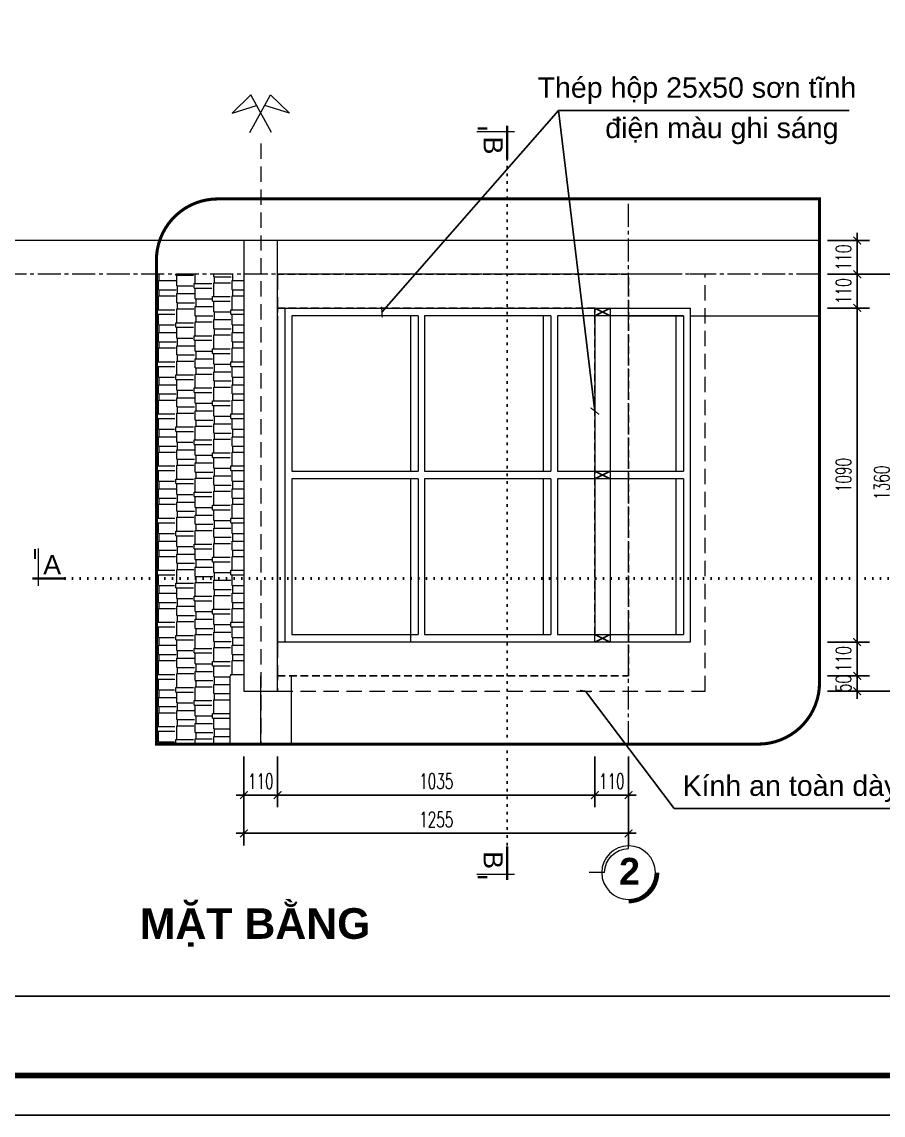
# Model space of a CAD drawing. Header units: millimetres. Extents: x -229618 to 2906, y -178063 to 96806.
# Drawn here: x -99379 to -96569, y -56426 to -52859 of the extents above; entities that cross this region are included whole.
import ezdxf
from ezdxf.enums import TextEntityAlignment as Align

# ---------------------------------------------------------------- set-up
doc = ezdxf.new("R2010")
doc.units = ezdxf.units.MM
doc.header["$LTSCALE"] = 200
doc.header["$MEASUREMENT"] = 0
doc.header["$PDMODE"] = 3
doc.header["$PDSIZE"] = 50
for name, pattern in [('CENTER2', [1.125, 0.75, -0.125, 0.125, -0.125]), ('DASHED2', [0.375, 0.25, -0.125]), ('DOT2', [0.125, 0, -0.125]), ('HIDDEN2', [0.1875, 0.125, -0.0625])]:
    doc.linetypes.add(name, pattern=pattern)
doc.layers.get('0').update_dxf_attribs({"color": 95, "linetype": 'CONTINUOUS'})
doc.layers.get('DEFPOINTS').update_dxf_attribs({"linetype": 'CONTINUOUS'})
for name, color, linetype in [('CUA', 145, 'CONTINUOUS'), ('DIM', 251, 'CONTINUOUS'), ('KHUNGTEN', 7, 'CONTINUOUS'), ('TEXT', 33, 'CONTINUOUS'), ('VAT-LIEU', 251, 'CONTINUOUS')]:
    doc.layers.add(name, color=color, linetype=linetype)
for name, color, linetype, lineweight in [('hatch', 250, 'CONTINUOUS', 5), ('KH cat', 2, 'HIDDEN2', 50), ('khuat', 8, 'DASHED2', 15), ('nho', 252, 'CONTINUOUS', 15), ('thay', 7, 'CONTINUOUS', 18), ('tim', 18, 'CENTER2', 9)]:
    doc.layers.add(name, color=color, linetype=linetype, lineweight=lineweight)
doc.layers.add('in', color=203, linetype='CONTINUOUS', lineweight=5, plot=False)
doc.styles.add('Aria H B iso', font='Vharialb_0.ttf')
doc.styles.add('Aria H iso', font='Vharial_0.ttf')
doc.styles.add('Arial iso', font='vnarial_0.ttf')
doc.styles.add('Scale', font='vnsimli.shx', dxfattribs={"width": 0.65, "bigfont": 'bigfont.shx'})
doc.dimstyles.new('Scale', dxfattribs={"dimscale": 75, "dimtxt": 2, "dimasz": 1, "dimexe": 1.6, "dimexo": 0, "dimgap": 0.8, "dimtad": 1, "dimdec": 0, "dimzin": 0, "dimdsep": 46, "dimtxsty": 'Scale', "dimblk": 'ARCHTICK', "dimcen": 0.1, "dimdle": 1, "dimclrd": 256, "dimclre": 256, "dimclrt": 3, "dimadec": 0, "dimazin": 0, "dimtfac": 1, "dimtdec": 0, "dimtix": 1, "dimtmove": 2, "dimatfit": 3, "dimldrblk": 'ARCHTICK', "dimfxl": 0, "dimtolj": 1, "dimtzin": 0, "dimarcsym": 0})

# ---------------------------------------------------------------- blocks, each defined once
blk = doc.blocks.new('KhungA3')
at = {"layer": 'DEFPOINTS', "color": 8}
blk.add_lwpolyline([(-3.74, 3.81), (416.31, 3.81), (416.31, 300.81), (-3.74, 300.81)], close=True, dxfattribs=at)
at = {"layer": 'KHUNGTEN', "color": 4, "const_width": 0.724}
blk.add_lwpolyline([(7.54, 8.99), (411.13, 8.99), (411.13, 295.64), (7.54, 295.64)], close=True, dxfattribs=at)
blk = doc.blocks.new('cactn')
at = {"layer": 'thay', "ltscale": 600}
blk.add_line((-9225, 9972), (-9225, -2458), dxfattribs=at)
at = {"layer": 'thay', "ltscale": 600, "const_width": 762}
for points in [[(-10263, 9771), (-10263, 6486)], [(0, 0), (-11114, 0)]]:
    blk.add_lwpolyline(points, dxfattribs=at)
at = {"layer": 'TEXT', "style": 'Aria H iso'}
blk.add_attdef('A', text='', height=6350, dxfattribs=at).set_placement((-4573, 4581), align=Align.MIDDLE_CENTER)
blk = doc.blocks.new('_ArchTick')
at = {"color": 0, "linetype": 'ByBlock', "const_width": 0.15}
blk.add_lwpolyline([(-0.5, -0.5), (0.5, 0.5)], dxfattribs=at)
blk = doc.blocks.new('*D1397')
at = {"layer": 'DEFPOINTS', "color": 0}
for p in [(-97509.8, -55255.9), (-97399.8, -55255.9), (-97509.8, -55381.1)]:
    blk.add_point(p, dxfattribs=at)
at = {"layer": 'DIM', "lineweight": -2}
for p, q in [((-97509.8, -55255.9), (-97509.8, -55421.1)), ((-97399.8, -55255.9), (-97399.8, -55421.1)), ((-97509.8, -55381.1), (-97534.8, -55381.1)), ((-97399.8, -55381.1), (-97509.8, -55381.1)), ((-97399.8, -55381.1), (-97374.8, -55381.1))]:
    blk.add_line(p, q, dxfattribs=at)
at = {"layer": 'DIM', "lineweight": -2, "xscale": 25, "yscale": 25, "zscale": 25}
blk.add_blockref('_ArchTick', (-97509.8, -55381.1), dxfattribs=at)
at = {"layer": 'DIM', "lineweight": -2, "xscale": 25, "yscale": 25, "zscale": 25, "rotation": 180}
blk.add_blockref('_ArchTick', (-97399.8, -55381.1), dxfattribs=at)
at = {"layer": 'DIM', "color": 3, "insert": (-97454.8, -55336.1), "char_height": 50, "attachment_point": 5, "style": 'Scale'}
blk.add_mtext('\\A1;110', dxfattribs=at)
blk = doc.blocks.new('*D1398')
at = {"layer": 'DEFPOINTS', "color": 0}
for p in [(-98544.8, -55255.9), (-97509.8, -55255.9), (-98544.8, -55381.1)]:
    blk.add_point(p, dxfattribs=at)
at = {"layer": 'DIM', "lineweight": -2}
for p, q in [((-98544.8, -55255.9), (-98544.8, -55421.1)), ((-97509.8, -55255.9), (-97509.8, -55421.1)), ((-97484.8, -55381.1), (-98569.8, -55381.1))]:
    blk.add_line(p, q, dxfattribs=at)
at = {"layer": 'DIM', "lineweight": -2, "xscale": 25, "yscale": 25, "zscale": 25, "rotation": 180}
blk.add_blockref('_ArchTick', (-98544.8, -55381.1), dxfattribs=at)
at = {"layer": 'DIM', "lineweight": -2, "xscale": 25, "yscale": 25, "zscale": 25}
blk.add_blockref('_ArchTick', (-97509.8, -55381.1), dxfattribs=at)
at = {"layer": 'DIM', "color": 3, "insert": (-98027.3, -55336.1), "char_height": 50, "attachment_point": 5, "style": 'Scale'}
blk.add_mtext('\\A1;1035', dxfattribs=at)
blk = doc.blocks.new('*D1399')
at = {"layer": 'DEFPOINTS', "color": 0}
for p in [(-98654.8, -55255.9), (-97399.8, -55255.9), (-98654.8, -55506.1)]:
    blk.add_point(p, dxfattribs=at)
at = {"layer": 'DIM', "lineweight": -2}
for p, q in [((-98654.8, -55255.9), (-98654.8, -55546.1)), ((-97399.8, -55255.9), (-97399.8, -55546.1)), ((-97374.8, -55506.1), (-98679.8, -55506.1))]:
    blk.add_line(p, q, dxfattribs=at)
at = {"layer": 'DIM', "lineweight": -2, "xscale": 25, "yscale": 25, "zscale": 25, "rotation": 180}
blk.add_blockref('_ArchTick', (-98654.8, -55506.1), dxfattribs=at)
at = {"layer": 'DIM', "lineweight": -2, "xscale": 25, "yscale": 25, "zscale": 25}
blk.add_blockref('_ArchTick', (-97399.8, -55506.1), dxfattribs=at)
at = {"layer": 'DIM', "color": 3, "insert": (-98027.3, -55461.1), "char_height": 50, "attachment_point": 5, "style": 'Scale'}
blk.add_mtext('\\A1;1255', dxfattribs=at)
blk = doc.blocks.new('*U868')
at = {"layer": 'thay', "ltscale": 600}
for p, q in [((0, -434.9), (0, -384.9)), ((78.3, -513.2), (128.3, -513.2))]:
    blk.add_line(p, q, dxfattribs=at)
at = {"layer": 'thay', "ltscale": 600, "const_width": 12.5}
blk.add_lwpolyline([(-93.8, -513.2, 0.414214), (0, -607, 0.414214)], format="xyb", dxfattribs=at)
at = {"layer": 'thay', "ltscale": 600}
blk.add_circle((0, -513.2), 87.5, dxfattribs=at)
blk.add_arc((0, -513.2), 78.3, 0, 90, dxfattribs=at)
at = {"layer": 'TEXT', "linetype": 'Continuous', "style": 'Aria H B iso'}
blk.add_attdef('A', text='', height=87.5, dxfattribs=at).set_placement((0, -552.6), align=Align.CENTER)
blk = doc.blocks.new('*D1400')
at = {"layer": 'DEFPOINTS', "color": 0}
for p in [(-96750.9, -53572.3), (-96750.9, -53682.3), (-96654, -53682.3)]:
    blk.add_point(p, dxfattribs=at)
at = {"layer": 'DIM', "lineweight": -2}
for p, q in [((-96750.9, -53572.3), (-96614, -53572.3)), ((-96654, -53572.3), (-96654, -53547.3)), ((-96654, -53572.3), (-96654, -53682.3)), ((-96750.9, -53682.3), (-96614, -53682.3)), ((-96654, -53682.3), (-96654, -53707.3))]:
    blk.add_line(p, q, dxfattribs=at)
at = {"layer": 'DIM', "lineweight": -2, "xscale": 25, "yscale": 25, "zscale": 25}
for p, rotation in [((-96654, -53572.3), 270), ((-96654, -53682.3), 90)]:
    blk.add_blockref('_ArchTick', p, dxfattribs=dict(at, rotation=rotation))
at = {"layer": 'DIM', "color": 3, "insert": (-96699, -53627.3), "char_height": 50, "attachment_point": 5, "rotation": 90, "style": 'Scale'}
blk.add_mtext('\\A1;110', dxfattribs=at)
blk = doc.blocks.new('*D1401')
at = {"layer": 'DEFPOINTS', "color": 0}
for p in [(-96750.9, -53682.3), (-96750.9, -53792.3), (-96654, -53792.3)]:
    blk.add_point(p, dxfattribs=at)
at = {"layer": 'DIM', "lineweight": -2}
for p, q in [((-96654, -53682.3), (-96654, -53657.3)), ((-96750.9, -53682.3), (-96614, -53682.3)), ((-96654, -53682.3), (-96654, -53792.3)), ((-96750.9, -53792.3), (-96614, -53792.3)), ((-96654, -53792.3), (-96654, -53817.3))]:
    blk.add_line(p, q, dxfattribs=at)
at = {"layer": 'DIM', "lineweight": -2, "xscale": 25, "yscale": 25, "zscale": 25}
for p, rotation in [((-96654, -53682.3), 270), ((-96654, -53792.3), 90)]:
    blk.add_blockref('_ArchTick', p, dxfattribs=dict(at, rotation=rotation))
at = {"layer": 'DIM', "color": 3, "insert": (-96699, -53737.3), "char_height": 50, "attachment_point": 5, "rotation": 90, "style": 'Scale'}
blk.add_mtext('\\A1;110', dxfattribs=at)
blk = doc.blocks.new('*D1402')
at = {"layer": 'DEFPOINTS', "color": 0}
for p in [(-96750.9, -53792.3), (-96750.9, -54882.3), (-96654, -54882.3)]:
    blk.add_point(p, dxfattribs=at)
at = {"layer": 'DIM', "lineweight": -2}
for p, q in [((-96654, -53767.3), (-96654, -54907.3)), ((-96750.9, -53792.3), (-96614, -53792.3)), ((-96750.9, -54882.3), (-96614, -54882.3))]:
    blk.add_line(p, q, dxfattribs=at)
at = {"layer": 'DIM', "lineweight": -2, "xscale": 25, "yscale": 25, "zscale": 25}
for p, rotation in [((-96654, -53792.3), 90), ((-96654, -54882.3), 270)]:
    blk.add_blockref('_ArchTick', p, dxfattribs=dict(at, rotation=rotation))
at = {"layer": 'DIM', "color": 3, "insert": (-96699, -54337.3), "char_height": 50, "attachment_point": 5, "rotation": 90, "style": 'Scale'}
blk.add_mtext('\\A1;1090', dxfattribs=at)
blk = doc.blocks.new('*D1403')
at = {"layer": 'DEFPOINTS', "color": 0}
for p in [(-96750.9, -54882.3), (-96750.9, -54992.3), (-96654, -54992.3)]:
    blk.add_point(p, dxfattribs=at)
at = {"layer": 'DIM', "lineweight": -2}
for p, q in [((-96750.9, -54882.3), (-96614, -54882.3)), ((-96654, -54882.3), (-96654, -54857.3)), ((-96654, -54882.3), (-96654, -54992.3)), ((-96750.9, -54992.3), (-96614, -54992.3)), ((-96654, -54992.3), (-96654, -55017.3))]:
    blk.add_line(p, q, dxfattribs=at)
at = {"layer": 'DIM', "lineweight": -2, "xscale": 25, "yscale": 25, "zscale": 25}
for p, rotation in [((-96654, -54882.3), 270), ((-96654, -54992.3), 90)]:
    blk.add_blockref('_ArchTick', p, dxfattribs=dict(at, rotation=rotation))
at = {"layer": 'DIM', "color": 3, "insert": (-96699, -54937.3), "char_height": 50, "attachment_point": 5, "rotation": 90, "style": 'Scale'}
blk.add_mtext('\\A1;110', dxfattribs=at)
blk = doc.blocks.new('*D1404')
at = {"layer": 'DEFPOINTS', "color": 0}
for p in [(-96750.9, -53682.3), (-96750.9, -55042.3), (-96529, -55042.3)]:
    blk.add_point(p, dxfattribs=at)
at = {"layer": 'DIM', "lineweight": -2}
for p, q in [((-96529, -53657.3), (-96529, -55067.3)), ((-96750.9, -53682.3), (-96489, -53682.3)), ((-96750.9, -55042.3), (-96489, -55042.3))]:
    blk.add_line(p, q, dxfattribs=at)
at = {"layer": 'DIM', "lineweight": -2, "xscale": 25, "yscale": 25, "zscale": 25}
for p, rotation in [((-96529, -53682.3), 90), ((-96529, -55042.3), 270)]:
    blk.add_blockref('_ArchTick', p, dxfattribs=dict(at, rotation=rotation))
at = {"layer": 'DIM', "color": 3, "insert": (-96574, -54362.3), "char_height": 50, "attachment_point": 5, "rotation": 90, "style": 'Scale'}
blk.add_mtext('\\A1;1360', dxfattribs=at)
blk = doc.blocks.new('*D1442')
at = {"layer": 'DEFPOINTS', "color": 0}
for p in [(-96750.9, -54992.3), (-96654, -54992.3), (-96750.9, -55042.3)]:
    blk.add_point(p, dxfattribs=at)
at = {"layer": 'DIM', "lineweight": -2}
for p, q in [((-96750.9, -54992.3), (-96614, -54992.3)), ((-96654, -54992.3), (-96654, -54967.3)), ((-96654, -55042.3), (-96654, -54992.3)), ((-96750.9, -55042.3), (-96614, -55042.3)), ((-96654, -55042.3), (-96654, -55067.3))]:
    blk.add_line(p, q, dxfattribs=at)
at = {"layer": 'DIM', "lineweight": -2, "xscale": 25, "yscale": 25, "zscale": 25}
for p, rotation in [((-96654, -54992.3), 270), ((-96654, -55042.3), 90)]:
    blk.add_blockref('_ArchTick', p, dxfattribs=dict(at, rotation=rotation))
at = {"layer": 'DIM', "color": 3, "insert": (-96699, -55017.3), "char_height": 50, "attachment_point": 5, "rotation": 90, "style": 'Scale'}
blk.add_mtext('\\A1;50', dxfattribs=at)
blk = doc.blocks.new('*D1443')
at = {"layer": 'DEFPOINTS', "color": 0}
for p in [(-98654.8, -55255.9), (-98544.8, -55255.9), (-98654.8, -55381.1)]:
    blk.add_point(p, dxfattribs=at)
at = {"layer": 'DIM', "lineweight": -2}
for p, q in [((-98654.8, -55255.9), (-98654.8, -55421.1)), ((-98544.8, -55255.9), (-98544.8, -55421.1)), ((-98654.8, -55381.1), (-98679.8, -55381.1)), ((-98544.8, -55381.1), (-98654.8, -55381.1)), ((-98544.8, -55381.1), (-98519.8, -55381.1))]:
    blk.add_line(p, q, dxfattribs=at)
at = {"layer": 'DIM', "lineweight": -2, "xscale": 25, "yscale": 25, "zscale": 25}
blk.add_blockref('_ArchTick', (-98654.8, -55381.1), dxfattribs=at)
at = {"layer": 'DIM', "lineweight": -2, "xscale": 25, "yscale": 25, "zscale": 25, "rotation": 180}
blk.add_blockref('_ArchTick', (-98544.8, -55381.1), dxfattribs=at)
at = {"layer": 'DIM', "color": 3, "insert": (-98599.8, -55336.1), "char_height": 50, "attachment_point": 5, "style": 'Scale'}
blk.add_mtext('\\A1;110', dxfattribs=at)

msp = doc.modelspace()

# ---------------------------------------------------------------- hatches: boundary and pattern name
at = {"layer": 'hatch', "linetype": 'Continuous'}
h = msp.add_hatch(dxfattribs=at)
h.set_pattern_fill('AR-RSHKE', color=256, scale=5, angle=90, style=0)
h.set_pattern_definition([(90, (-193013.39, 10187.227), (60, 127.5), [30, -25, 35, -15, 45, -20]), (90, (-193010.89, 10217.227), (60, 127.5), [25, -95, 20, -30]), (90, (-193017.14, 10277.227), (60, 127.5), [15, -155]), (7e-15, (-193013.392, 10187.227), (60, -42.5), [57.5, -182.5]), (7e-15, (-193013.392, 10217.227), (60, -42.5), [56.25, -183.75]), (7e-15, (-193013.392, 10242.227), (60, -42.5), [52.5, -187.5]), (7e-15, (-193017.142, 10277.227), (60, -42.5), [57.5, -182.5]), (7e-15, (-193017.142, 10292.227), (60, -42.5), [57.5, -182.5]), (7e-15, (-193013.392, 10337.227), (60, -42.5), [55, -185])])
h.paths.add_polyline_path([(-98940.2, -54882.3), (-98940.2, -54674.9), (-98654.8, -54674.9), (-98654.8, -54882.3)])
h.paths.add_polyline_path([(-98940.2, -54674.9), (-98940.2, -53792.3), (-98654.8, -53792.3), (-98654.8, -54674.9)])
h.paths.add_polyline_path([(-98940.2, -55215.1), (-98940.2, -54992.3), (-98699.8, -54992.3), (-98699.8, -55215.1)])
h.paths.add_polyline_path([(-98940.2, -54992.3), (-98940.2, -54882.3), (-98654.8, -54882.3), (-98654.8, -54992.3)])
h.paths.add_polyline_path([(-98940.2, -53792.3), (-98940.2, -53682.3), (-98654.8, -53682.3), (-98654.8, -53792.3)])

# ---------------------------------------------------------------- linework, layer by layer
at = {"layer": 'DIM'}
for p, q in [((-97459.8, -53817.3), (-97509.8, -53792.3)), ((-97509.8, -53817.3), (-97459.8, -53792.3)), ((-97459.8, -54349.8), (-97509.8, -54324.8)), ((-97509.8, -54349.8), (-97459.8, -54324.8)), ((-97459.8, -54882.3), (-97509.8, -54857.3)), ((-97509.8, -54882.3), (-97459.8, -54857.3))]:
    msp.add_line(p, q, dxfattribs=at)
msp.add_lwpolyline([(-101677.2, -56037.8), (-96202.7, -56037.8), (-96202.7, -56296.2), (-101677.2, -56296.2)], close=True, dxfattribs=at)
at = {"layer": 'hatch', "linetype": 'Continuous'}
for p, q in [((-98699.8, -55215.1), (-98699.8, -54992.3)), ((-98499.8, -55215.1), (-98499.8, -54992.3))]:
    msp.add_line(p, q, dxfattribs=at)
at = {"layer": 'in'}
msp.add_lwpolyline([(-105424.4, -49000.5), (-94923.3, -49000.5), (-94923.3, -56425.5), (-105424.4, -56425.5)], close=True, dxfattribs=at)
at = {"layer": 'KH cat', "linetype": 'DOT2'}
for p, q in [((-97796.4, -53307.2), (-97796.4, -55583.7)), ((-96503.1, -54674.9), (-99270.4, -54674.9))]:
    msp.add_line(p, q, dxfattribs=at)
at = {"layer": 'khuat', "color": 4}
msp.add_line((-98599.8, -53255.2), (-98599.8, -55215.1), dxfattribs=at)
msp.add_line((-98599.8, -53255.2), (-98599.8, -55215.1), dxfattribs=at)
at = {"layer": 'khuat', "color": 5, "const_width": 10}
msp.add_lwpolyline([(-96777, -53436.4), (-98740.2, -53436.4, 0.414214), (-98940.2, -53636.4), (-98940.2, -55215.1), (-96977, -55215.1, 0.414214), (-96777, -55015.1)], format="xyb", close=True, dxfattribs=at)
at = {"layer": 'khuat'}
for points in [[(-98544.8, -55042.3), (-97149.9, -55042.3), (-97149.9, -53682.3), (-98544.8, -53682.3)], [(-97459.8, -53792.3), (-97459.8, -53817.3), (-97509.8, -53817.3), (-97509.8, -53792.3)]]:
    msp.add_lwpolyline(points, close=True, dxfattribs=at)
at = {"layer": 'nho'}
for p, q in [((-98111.8, -53817.3), (-98111.8, -54324.8)), ((-97678.8, -53817.3), (-97678.8, -54324.8)), ((-97509.8, -53817.3), (-97509.8, -54324.8)), ((-97459.8, -53817.3), (-97459.8, -54324.8)), ((-97245.8, -53817.3), (-97245.8, -54324.8)), ((-98111.8, -54349.8), (-98111.8, -54882.3)), ((-97678.8, -54349.8), (-97678.8, -54857.3)), ((-97509.8, -54349.8), (-97509.8, -54857.3)), ((-97459.8, -54349.8), (-97459.8, -54857.3)), ((-97245.8, -54349.8), (-97245.8, -54857.3))]:
    msp.add_line(p, q, dxfattribs=at)
at = {"layer": 'nho', "linetype": 'Continuous'}
msp.add_line((-98599.8, -55215.1), (-98599.8, -54992.3), dxfattribs=at)
at = {"layer": 'thay'}
for p, q in [((-98519.8, -53792.3), (-98544.8, -53792.3)), ((-98544.8, -53817.3), (-98544.8, -54882.3)), ((-98498.2, -53817.3), (-98498.2, -54324.8)), ((-98086.8, -53817.3), (-98086.8, -54324.8)), ((-98065.2, -53817.3), (-98065.2, -54324.8)), ((-97653.8, -53817.3), (-97653.8, -54324.8)), ((-97632.2, -53817.3), (-97632.2, -54324.8)), ((-97399.8, -53817.3), (-97220.8, -53817.3)), ((-97220.8, -53817.3), (-97220.8, -54324.8)), ((-97199.2, -53817.3), (-96777, -53817.3)), ((-97199.2, -53817.3), (-97199.2, -54882.3)), ((-98498.2, -54349.8), (-98498.2, -54857.3)), ((-98086.8, -54349.8), (-98086.8, -54857.3)), ((-98065.2, -54349.8), (-98065.2, -54857.3)), ((-97653.8, -54349.8), (-97653.8, -54857.3)), ((-97632.2, -54349.8), (-97632.2, -54857.3)), ((-97220.8, -54349.8), (-97220.8, -54857.3))]:
    msp.add_line(p, q, dxfattribs=at)
for points in [[(-98564.5, -53219.7), (-98632.1, -53097.1), (-98693.4, -53157.1), (-98613.2, -53131.4)], [(-98635.2, -53219.7), (-98567.6, -53097.1), (-98506.3, -53157.1), (-98586.5, -53131.4)], [(-98519.8, -54882.3), (-98519.8, -53792.3), (-97199.2, -53792.3), (-97199.2, -53817.3)], [(-98086.8, -53817.3), (-98498.2, -53817.3)], [(-97653.8, -53817.3), (-98065.2, -53817.3)], [(-97220.8, -53817.3), (-97632.2, -53817.3)], [(-98498.2, -54324.8), (-98086.8, -54324.8)], [(-98086.8, -54349.8), (-98498.2, -54349.8)], [(-98065.2, -54324.8), (-97653.8, -54324.8)], [(-97653.8, -54349.8), (-98065.2, -54349.8)], [(-97632.2, -54324.8), (-97220.8, -54324.8)], [(-97220.8, -54349.8), (-97632.2, -54349.8)], [(-97199.2, -54324.8), (-97199.2, -54349.8)], [(-97199.2, -54857.3), (-97199.2, -54882.3), (-98544.8, -54882.3), (-98544.8, -54882.3), (-98544.8, -54882.3)], [(-98498.2, -54857.3), (-98086.8, -54857.3)], [(-98065.2, -54857.3), (-97653.8, -54857.3)], [(-97632.2, -54857.3), (-97220.8, -54857.3)]]:
    msp.add_lwpolyline(points, dxfattribs=at)
at = {"layer": 'thay', "linetype": 'Continuous'}
msp.add_lwpolyline([(-96777, -53572.3), (-99413.7, -53572.3)], dxfattribs=at)
at = {"layer": 'thay'}
for points in [[(-98544.8, -53572.3), (-98654.8, -53572.3), (-98654.8, -55042.3), (-98544.8, -55042.3)], [(-97459.8, -54324.8), (-97459.8, -54349.8), (-97509.8, -54349.8), (-97509.8, -54324.8)], [(-97459.8, -54857.3), (-97459.8, -54882.3), (-97509.8, -54882.3), (-97509.8, -54857.3)]]:
    msp.add_lwpolyline(points, close=True, dxfattribs=at)
at = {"layer": 'tim', "ltscale": 0.5}
for p, q in [((-97399.8, -55215.1), (-97399.8, -53436.4)), ((-96777, -53682.3), (-99424.2, -53682.3))]:
    msp.add_line(p, q, dxfattribs=at)
at = {"layer": 'VAT-LIEU', "linetype": 'DASHED2', "ltscale": 0.5}
for points in [[(-98544.8, -54992.3), (-97399.8, -54992.3), (-97399.8, -53682.3), (-98544.8, -53682.3)], [(-97509.8, -54857.3), (-97509.8, -53792.3), (-98544.8, -53792.3)]]:
    msp.add_lwpolyline(points, dxfattribs=at)

# ---------------------------------------------------------------- block references
at = {"layer": 'CUA'}
ref = msp.add_blockref('cactn', (-97796.4, -53307.2), dxfattribs=dict(at, xscale=-0.009842519648373127, yscale=0.009842519648373127, zscale=0.009842519685039252, rotation=90))
ref.add_attrib('A', 'b', dxfattribs={"layer": 'TEXT', "height": 62.5, "rotation": 270, "style": 'Aria H iso'}).set_placement((-97841.4, -53262.1), align=Align.MIDDLE_CENTER)
at = {"layer": 'CUA', "xscale": 0.009842519648373127, "yscale": 0.009842519648373127, "zscale": 0.009842519685039252}
msp.add_blockref('cactn', (-99235.2, -54674.9), dxfattribs=at).add_auto_attribs({'A': 'a'})
at = {"layer": 'CUA'}
ref = msp.add_blockref('cactn', (-97796.4, -55548.5), dxfattribs=dict(at, xscale=0.009842519648373127, yscale=0.009842519648373127, zscale=0.009842519685039252, rotation=90))
ref.add_attrib('A', 'b', dxfattribs={"layer": 'TEXT', "height": 62.5, "rotation": 270, "style": 'Aria H iso'}).set_placement((-97841.4, -55593.5), align=Align.MIDDLE_CENTER)
at = {"layer": 'hatch'}
ref = msp.add_blockref('*U868', (-97399.8, -55121.2), dxfattribs=dict(at, xscale=-1))
ref.add_attrib('A', '2', dxfattribs={"layer": 'TEXT', "linetype": 'Continuous', "height": 87.5, "style": 'Aria H B iso'}).set_placement((-97396.7, -55673.7), align=Align.CENTER)
at = {"layer": 'KHUNGTEN', "xscale": 25, "yscale": 25, "zscale": 25.00000000000008}
msp.add_blockref('KhungA3', (-105331, -56520.9), dxfattribs=at)

# ---------------------------------------------------------------- texts
at = {"layer": 'TEXT', "style": 'Arial iso'}
for s, p in [('ThÐp hép 25x50 s¬n tÜnh', (-97696.8, -53106.3)), ('®iÖn mµu ghi s¸ng', (-97476, -53238.1)), ('KÝnh an toµn dµy 8.38mm', (-97223.9, -55384))]:
    msp.add_text(s, height=66.667, dxfattribs=at).set_placement(p)
at = {"layer": 'TEXT', "style": 'Aria H B iso'}
msp.add_text('mÆt b»ng', height=100, dxfattribs=at).set_placement((-98618.2, -55850.4), align=Align.CENTER)

# ---------------------------------------------------------------- dimensions: what is measured, and where the dimension line sits
at = {"layer": 'DIM'}
for base, p1, p2, angle, picture, middle in [((-96654, -53682.3), (-96750.9, -53572.3), (-96750.9, -53682.3), 90, '*D1400', (-96699, -53627.3)), ((-96654, -53792.3), (-96750.9, -53682.3), (-96750.9, -53792.3), 90, '*D1401', (-96699, -53737.3)), ((-96529, -55042.3), (-96750.9, -53682.3), (-96750.9, -55042.3), 90, '*D1404', (-96574, -54362.3)), ((-96654, -54882.3), (-96750.9, -53792.3), (-96750.9, -54882.3), 90, '*D1402', (-96699, -54337.3)), ((-96654, -54992.3), (-96750.9, -54882.3), (-96750.9, -54992.3), 90, '*D1403', (-96699, -54937.3)), ((-96654, -54992.3), (-96750.9, -55042.3), (-96750.9, -54992.3), 90, '*D1442', (-96699, -55017.3)), ((-98654.8, -55506.1), (-97399.8, -55255.9), (-98654.8, -55255.9), 180, '*D1399', (-98027.3, -55461.1)), ((-98654.8, -55381.1), (-98544.8, -55255.9), (-98654.8, -55255.9), 180, '*D1443', (-98599.8, -55336.1)), ((-98544.8, -55381.1), (-97509.8, -55255.9), (-98544.8, -55255.9), 180, '*D1398', (-98027.3, -55336.1)), ((-97509.8, -55381.1), (-97399.8, -55255.9), (-97509.8, -55255.9), 180, '*D1397', (-97454.8, -55336.1))]:
    dim = msp.add_linear_dim(base=base, p1=p1, p2=p2, angle=angle, dimstyle='Scale', override={"dimscale": 25}, dxfattribs=at)
    dim.commit()
    dim.dimension.update_dxf_attribs({"geometry": picture, "text_midpoint": middle})

# ---------------------------------------------------------------- leaders
for points in [[(-98204.6, -53805.8), (-97628.9, -53147.9), (-96680.1, -53147.9)], [(-97509.8, -54128.7), (-97628.9, -53147.9), (-96915.9, -53147.9)], [(-97540.6, -55042.3), (-97251.6, -55425.6), (-96137.8, -55425.6)]]:
    msp.add_leader(points, dimstyle='Scale', override={"dimscale": 25}, dxfattribs=at)

doc.saveas('drawing.dxf')
